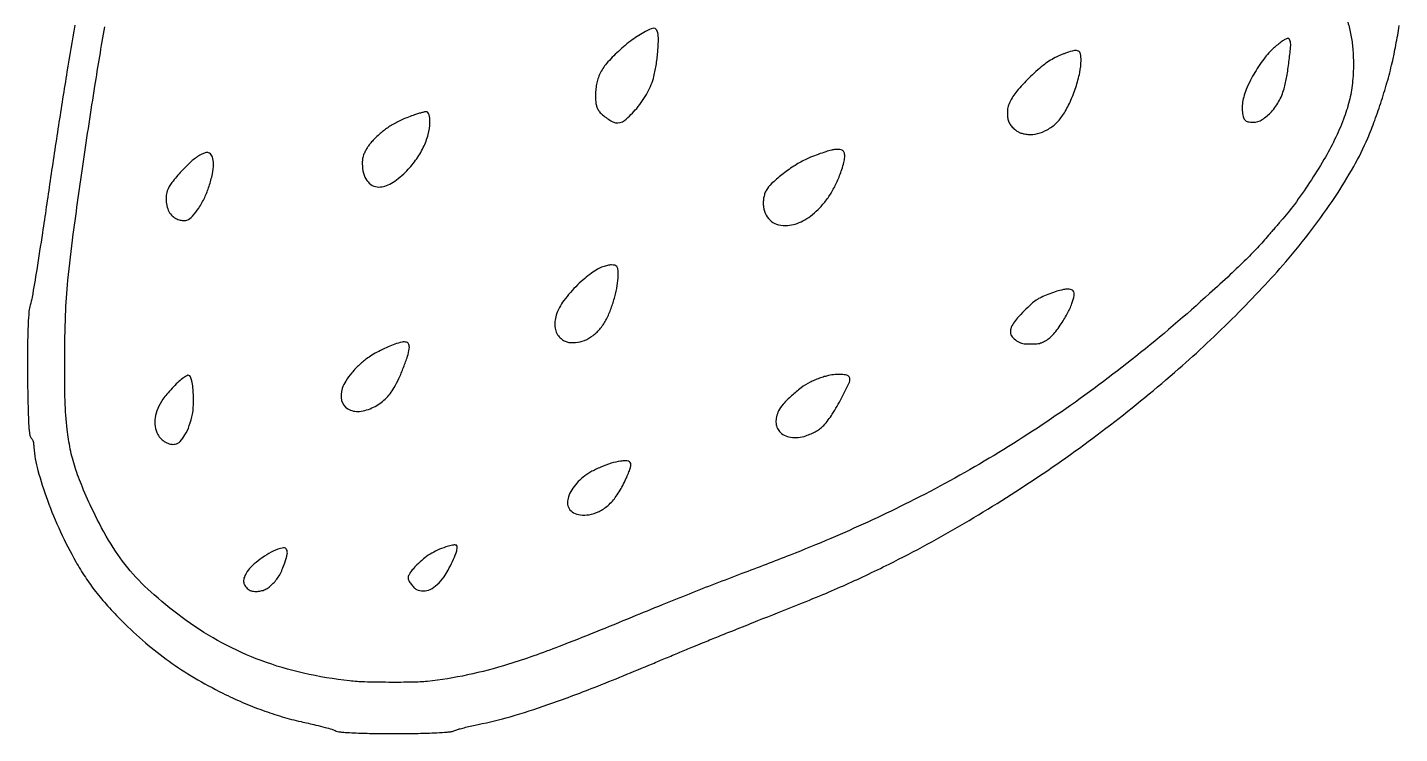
# Model space of a CAD drawing. Extents: x 0 to 1975, y 0 to 2092.
# Drawn here: x 0 to 1780, y 0 to 916 of the extents above; entities that cross this region are included whole.
import ezdxf

# ---------------------------------------------------------------- set-up
doc = ezdxf.new("R2010")
doc.units = 0

msp = doc.modelspace()

# ---------------------------------------------------------------- linework, layer by layer
for points in [[(61.551395, 918.77309, 0.002386), (51.344989, 858.32283, 0.002268), (40.289539, 788.913733, 0.002048), (29.470825, 717, -0.00097), (19.484566, 649.633345, -0.002589), (12.019412, 601.632062, -0.001955), (6.188476, 566.258739, -0.040029), (3.541192, 555.772893, 0.062896), (1.970434, 548.090557, 0.007771), (0.934374, 530.991225, 0.007708), (0.256211, 508.055502, 0.003491), (0.040948, 478, 0.003589), (0.227641, 451.317374, 0.003707), (0.79746, 424.926285, 0.003338), (1.61046, 402.148439, 0.019808), (2.585823, 390.275075, 0.025746), (3.002024, 387.894083, 0.033787), (3.637406, 385.780946, 0.03791), (4.463576, 384.004968, 0.059121), (5.455539, 382.642475, -0.067848), (6.613495, 380.992453, -0.055752), (7.382511, 378.980236, -0.035023), (7.918065, 376.096772, -0.009227), (8.364284, 371.422243, 0.047827), (13.57445, 341.482568, 0.020874), (25.875716, 303.030026, 0.019963), (42.85466, 261.874352, 0.021137), (62.771556, 223, 0.017435), (75.164379, 202.814182, 0.01936), (88.531924, 184.254476, 0.018154), (104.044373, 165.807643, 0.012341), (122.947369, 145.926731, 0.018954), (153.114453, 117.93441, 0.022195), (183.817487, 93.822138, 0.022045), (216.720873, 72.392936, 0.018238), (253.5, 52.456846, 0.01347), (279.220763, 40.557638, 0.014326), (305.02733, 30.318379, 0.014833), (330.445729, 21.911804, 0.017418), (355, 15.513574, -0.0019), (374.183245, 11.145746, -0.006649), (386.499406, 8.119106, -0.008915), (394.797658, 5.803743, -0.047676), (399.148306, 4.039716, 0.05915), (402.14161, 2.905078, 0.030496), (406.086182, 2.174285, 0.016035), (412.238346, 1.618176, 0.00284), (423.800405, 1.011769, 0.007735), (446.6107, 0.298704, 0.003958), (475.244351, 0.073505, 0.003958), (504.098802, 0.303433, 0.007184), (527.683975, 1.017149, 0.002478), (541.334282, 1.694417, 0.019175), (547.696161, 2.286991, 0.036539), (552.22097, 3.224335, 0.025112), (557.183975, 4.910578, -0.026878), (561.315955, 6.298218, -0.006425), (568.323108, 8.142788, -0.00651), (576.525342, 10.07654, -0.006002), (585, 11.851939, 0.022352), (626.49665, 21.97181, 0.012951), (675.396517, 37.625088, 0.010209), (735.180599, 59.863595, 0.004901), (810.997303, 90.704537, -0.000348), (827.98696, 97.796618, -0.000275), (846.38369, 105.449181, -0.000278), (863.475157, 112.53666, -0.000689), (875.997303, 117.700987, -0.001252), (894.31382, 125.171941, -0.001049), (913.777698, 133.006597, -0.000589), (941.519785, 144.067903, -0.00011), (992.5, 164.312124, 0.003894), (1028.049817, 178.741417, 0.005929), (1058.672599, 191.877335, 0.00628), (1087.617444, 205.139317, 0.005257), (1118, 219.917452, 0.016758), (1215.768239, 272.91501, 0.015699), (1311.967396, 333.447749, 0.015558), (1405.055051, 400.48931, 0.015702), (1493.5, 472.99219, 0.008826), (1530.276118, 506.28474, 0.007912), (1567.240837, 542.070809, 0.008075), (1602.126882, 578.075119, 0.010713), (1632.612311, 612, 0.014449), (1666.606449, 653.889316, 0.016856), (1696.343383, 695.620312, 0.018203), (1720.852365, 735.68424, 0.027177), (1739.013391, 772.5, 0.013181), (1748.125808, 795.476624, 0.009967), (1756.953044, 821.140999, 0.009805), (1764.925645, 847.689877, 0.011246), (1771.467577, 873.349806, 0.007467), (1773.204164, 881.410173, 0.002577), (1775.479281, 893.106601, 0.00256), (1777.855031, 906.027312, 0.002968), (1779.98021, 918.349806, -0.003582)], [(1713.062848, 922.83028, -0.027831), (1717.196829, 906.210565, -0.026503), (1719.603932, 888.508587, -0.020324), (1720.414265, 869, -0.026978), (1719.06559, 843.612057, -0.033777), (1714.970691, 820.390306, -0.031838), (1707.546517, 796.867996, -0.0202), (1696.093181, 770.5, -0.020967), (1682.227866, 744.63603, -0.012338), (1663.628155, 714.883202, -0.012358), (1643.865203, 686.491459, -0.023926), (1626.462773, 665, 0.002423), (1623.355753, 661.483455, 0.001253), (1619.50443, 657.059375, 0.001246), (1615.568334, 652.492019, 0.001891), (1612.171465, 648.5, -0.012634), (1597.824932, 632.355851, -0.009355), (1581.191647, 615.218964, -0.007558), (1560.607388, 595.398962, -0.003736), (1533.904167, 570.824988, -0.015551), (1438.241729, 489.374648, -0.017355), (1341.05754, 417.089098, -0.017795), (1241.443506, 353.348156, -0.018324), (1138.5, 297.510658, -0.007069), (1090.380112, 274.490302, -0.00741), (1042.375362, 253.210401, -0.006696), (989.652616, 231.597256, -0.004112), (927, 207.48164, 0.00217), (892.165376, 194.228526, 0.002379), (858.502031, 181.069164, 0.00226), (823.479862, 167.002646, 0.001626), (784.5, 150.993653, -0.005545), (689.789762, 112.961176, -0.016783), (624.218364, 89.972301, -0.023526), (571.148653, 76.047841, -0.026396), (519, 67.804646, -0.021955), (500.074749, 66.666025, -0.005317), (468.719999, 66.491852, -0.005368), (437.321933, 66.988435, -0.021068), (418, 68.317578, -0.027956), (358.341508, 78.356354, -0.033025), (303.492974, 94.642184, -0.034178), (252.91004, 117.412605, -0.03437), (206, 146.824662, -0.021642), (164.480985, 179.854808, -0.037642), (133.526524, 211.129439, -0.039238), (108.467866, 245.746959, -0.026036), (85.115812, 288.894416, -0.011633), (71.277807, 319.819353, -0.022375), (61.89931, 345.29485, -0.02558), (55.652969, 369.076678, -0.022092), (51.49994, 394.563914, -0.023255), (48.892287, 431.307951, -0.007442), (48.373953, 486.068454, -0.007692), (49.554589, 542.817031, -0.014986), (52.548025, 588, -0.009603), (59.461395, 647.678045, -0.002592), (72.726005, 741.99621, -0.002749), (87.570561, 839.949112, -0.00556), (100.540621, 916.879942, -0.008719)]]:
    msp.add_lwpolyline(points, format="xyb")
for points in [[(802.15215, 910.75, 0.04021), (784.743958, 899.922638, 0.02733), (766.761139, 885.037171, 0.027474), (751.433294, 869.22276, 0.069347), (742.717679, 855.813936, 0.034937), (740.297769, 849.538624, 0.026274), (738.498007, 842.360682, 0.025117), (737.389616, 834.657696, 0.024356), (737.043893, 826.802595, 0.019607), (737.345243, 819.946888, 0.04423), (738.232048, 814.828036, 0.053454), (739.86579, 810.574926, 0.044541), (742.449675, 806.477092, 0.057847), (746.189001, 802.598891, 0.020673), (752.332674, 797.960149, 0.01937), (758.691596, 793.914307, 0.085826), (762.830875, 792.37195, 0.221975), (774.830071, 795.454012, 0.047127), (790.538429, 811.070685, 0.046743), (804.716607, 831.762729, 0.066305), (812.876718, 852.5, 0.023728), (816.070202, 868.66637, 0.018693), (818.032982, 886.405352, 0.017167), (818.649578, 902.418827, 0.085708), (817.162318, 911.25, 0.116043), (815.415892, 913.981296, 0.203789), (812.956097, 914.931892, 0.095229), (809.088173, 914.054012, 0.015744)], [(1631.5, 900.318996, 0.036652), (1627.691014, 897.912509, 0.010721), (1622.207573, 893.672748, 0.011207), (1616.647899, 888.970532, 0.02009), (1612.333276, 884.83158, 0.025496), (1605.786165, 877.29139, 0.016722), (1599.001743, 867.998025, 0.016152), (1592.538737, 857.799687, 0.017663), (1586.948995, 847.5, 0.015674), (1581.409896, 835.44013, 0.033327), (1578.058949, 825.738991, 0.040813), (1576.440636, 817.061543, 0.0413), (1576.262648, 808.271324, 0.036053), (1577.324877, 800.414368, 0.133895), (1579.578916, 796.006094, 0.155308), (1583.540308, 793.718072, 0.053956), (1590.175122, 793, 0.142487), (1601.984071, 796.434988, 0.06833), (1614.138616, 806.726474, 0.060946), (1624.498828, 821.549021, 0.060111), (1631.038464, 838.5, 0.021028), (1634.388876, 854.527303, 0.012082), (1637.140684, 874.073718, 0.007743), (1639.016781, 892.731504, 0.11279), (1638.098854, 899.25, 0.064986), (1637.112154, 901.080791, 0.199092), (1635.936922, 901.80724, 0.137408), (1634.278261, 901.619842, 0.026153)], [(1348, 882.981502, 0.008618), (1344.307093, 881.615325, 0.006215), (1340.234375, 879.969716, 0.00628), (1336.400084, 878.307823, 0.013525), (1333.5, 876.911942, 0.05097), (1317.767569, 866.660762, 0.024419), (1299.75177, 850.597174, 0.024166), (1283.709912, 833.220215, 0.063973), (1274.607739, 819, 0.01732), (1272.964074, 815.186652, 0.041357), (1272.084135, 812.234301, 0.038869), (1271.672659, 809.069715, 0.013768), (1271.562652, 804.5, 0.03368), (1272.014061, 798.134828, 0.065272), (1273.364788, 793.225544, 0.068549), (1275.881322, 788.986451, 0.040889), (1279.905308, 784.704514, 0.037253), (1283.873105, 781.623555, 0.049493), (1287.908233, 779.487489, 0.046826), (1292.459008, 778.107763, 0.028884), (1298, 777.309723, 0.082239), (1310.639548, 778.308029, 0.067839), (1323.218703, 783.308955, 0.06362), (1334.714672, 791.88498, 0.05716), (1344.164089, 803.366992, 0.038125), (1352.790695, 819.226175, 0.026106), (1360.201281, 838.345222, 0.026422), (1365.383623, 857.460908, 0.051389), (1367.105285, 873.161178, 0.047271), (1366.36032, 881.610826, 0.232454), (1363.585991, 885.343218, 0.177917), (1358.335249, 885.990435, 0.026904)], [(502.393116, 802.590873, 0.02095), (486.565278, 796.501798, 0.031534), (473.401838, 789.778857, 0.033701), (461.849832, 781.831254, 0.029476), (450.911511, 772.063459, 0.01124), (446.518721, 767.445869, 0.022745), (443.315664, 763.584609, 0.026034), (440.762957, 759.812635, 0.020973), (438.411511, 755.51813, 0.011671), (436.151541, 750.663301, 0.044808), (435.095712, 747.506643, 0.045783), (434.630449, 744.245748, 0.012556), (434.5, 739.051863, 0.06243), (436.010724, 726.99974, 0.092798), (440.475396, 717.378311, 0.111628), (447.377707, 711.214584, 0.12733), (455.932934, 709, 0.078859), (463.715884, 710.235197, 0.049257), (472.187387, 713.949651, 0.041508), (481.187502, 720.036155, 0.026745), (490.567219, 728.448258, 0.03882), (503.651738, 743.712731, 0.043711), (513.64609, 760.247312, 0.047022), (520.005731, 777.023661, 0.064308), (522.256883, 793.005856, 0.027267), (522.014198, 798.642831, 0.059099), (521.087932, 802.872157, 0.088157), (519.55931, 805.60801, 0.191645), (517.490633, 806.756229, 0.094108), (516.167299, 806.677197, 0.005471), (512.234601, 805.63835, 0.008146), (507.558843, 804.265967, 0.005894)], [(225.409722, 751.009449, 0.064163), (213.951992, 743.227549, 0.023691), (199.936387, 729.57871, 0.023069), (187.443557, 714.900893, 0.080131), (181.498104, 703.994626, 0.070834), (179.885064, 695.944386, 0.05611), (180.38038, 687.074089, 0.057724), (182.779343, 678.830971, 0.090161), (186.808951, 672.658417, 0.06773), (191.243546, 669.091756, 0.056531), (196.74446, 666.574579, 0.059653), (202.288197, 665.467872, 0.10986), (206.82027, 666.111005, 0.12078), (214.111726, 671.101529, 0.036769), (222.340319, 681.77662, 0.03487), (230.006421, 695.370569, 0.034085), (235.775487, 710, 0.024195), (240.023561, 726.027051, 0.051095), (241.416052, 738.796913, 0.073596), (240.117943, 747.981032, 0.200644), (236.055391, 752.970356, 0.06618), (233.97765, 753.750596, 0.102663), (232.06951, 753.793447, 0.06051), (229.644836, 753.035352, 0.011142)], [(1043.5, 756.880517, 0.020966), (1035.926556, 754.803599, 0.008999), (1025.997904, 751.42962, 0.009014), (1016.170662, 747.690122, 0.020331), (1008.904474, 744.425286, 0.029993), (994.182838, 735.93923, 0.021509), (978.786825, 724.810351, 0.020964), (965.545771, 713.410242, 0.072389), (958.502225, 704.583743, 0.057166), (956.543864, 700.136291, 0.034793), (955.227436, 694.539721, 0.0342), (954.677584, 688.650127, 0.045734), (955.035078, 683.297375, 0.080343), (958.604293, 672.470173, 0.109873), (965.178873, 664.627115, 0.107122), (974.598231, 660.182812, 0.073426), (986.420616, 659.225027, 0.057148), (996.309758, 661.023745, 0.047586), (1006.201034, 665.080267, 0.042876), (1016.074727, 671.408883, 0.031133), (1025.910858, 680, 0.031697), (1035.540065, 690.819801, 0.031924), (1043.699392, 702.745209, 0.03017), (1050.651048, 716.23309, 0.022925), (1056.662754, 731.745199, 0.019313), (1059.354624, 740.924272, 0.046547), (1060.436643, 747.912504, 0.068368), (1060.051809, 752.970653, 0.170807), (1058.139216, 756.084519, 0.103566), (1055.751214, 757.313335, 0.053683), (1052.425759, 757.855401, 0.043618), (1048.307407, 757.720027, 0.026429)], [(746.742706, 605.572964, 0.046033), (739.810778, 602.383064, 0.023913), (731.791129, 597.230268, 0.020978), (723.021404, 590.41186, 0.014935), (713.767808, 582.085803, 0.042999), (695.975125, 561.893002, 0.080817), (686.055882, 542.608242, 0.115382), (684.65525, 525.980252, 0.171753), (691.410629, 513.189144, 0.050386), (695.566115, 510.069128, 0.063449), (699.962267, 508.123777, 0.057506), (705.044154, 507.22527, 0.032709), (711.2939, 507.258278, 0.082519), (722.713508, 509.996517, 0.06317), (733.83456, 516.455551, 0.059067), (743.671522, 526.000729, 0.054636), (751.304072, 537.82273, 0.027112), (757.282919, 551.581926, 0.023586), (762.05577, 566.556828, 0.024316), (765.231717, 581.258403, 0.037987), (766.371748, 594.150485, 0.006654), (766.366185, 599.478889, 0.034047), (766.122695, 602.426489, 0.062989), (765.574057, 604.361376, 0.083557), (764.59006, 605.900485, 0.146894), (761.962316, 607.488274, 0.067648), (757.953573, 607.958395, 0.051593), (752.812685, 607.330978, 0.028694)], [(1341.5, 575.387824, 0.026442), (1333.528621, 573.189134, 0.0148), (1324.084093, 569.724472, 0.014654), (1315.154845, 565.838174, 0.037191), (1309, 562.361713, 0.038454), (1302.437789, 557.211952, 0.011498), (1293.258515, 548.395391, 0.011492), (1284.49581, 539.167987, 0.038588), (1279.393808, 532.586708, 0.068979), (1275.898604, 525.249739, 0.136328), (1275.669163, 518.852449, 0.137589), (1278.768682, 513.292951, 0.070836), (1285.176405, 508.448984, 0.024606), (1288.605817, 506.764101, 0.057246), (1291.343117, 505.938013, 0.038383), (1294.794518, 505.584739, 0.006318), (1301.5, 505.5, 0.007143), (1307.905698, 505.591512, 0.032421), (1311.620444, 505.939444, 0.045575), (1314.629369, 506.705495, 0.0245), (1318.175146, 508.160407, 0.044425), (1323.878242, 511.48019, 0.040693), (1329.088027, 515.844244, 0.033636), (1334.312523, 521.74224, 0.01707), (1340.10455, 529.794988, 0.021339), (1349.127929, 544.621146, 0.03609), (1355.212409, 557.821523, 0.042463), (1358.198626, 568.410074, 0.212468), (1356.833927, 574.272833, 0.148041), (1354.792294, 575.75966, 0.065821), (1351.498985, 576.441104, 0.048373), (1347.063201, 576.334245, 0.02388)], [(476.5, 505.098049, 0.020994), (467.991918, 501.721853, 0.013011), (458.290752, 497.086201, 0.013046), (448.9318, 491.999129, 0.022788), (441.5, 487.24043, 0.034264), (430.803884, 478.526893, 0.030267), (420.915606, 468.084964, 0.031598), (412.997962, 457.327301, 0.061585), (408.386679, 447.739422, 0.139698), (407.64853, 432.268775, 0.20315), (415.601079, 421.37924, 0.162564), (430.719939, 418.047959, 0.090251), (449.030521, 423.421438, 0.034406), (457.242495, 428.27995, 0.039084), (464.344873, 434.037018, 0.038681), (470.524484, 440.88438, 0.032484), (475.980882, 449, 0.025645), (481.887406, 460.465712, 0.013875), (488.021098, 475.109244, 0.013421), (493.123772, 489.439656, 0.04259), (495.442706, 499.338834, 0.117689), (494.959754, 504.731312, 0.242604), (492.003932, 507.60416, 0.128871), (486.130257, 507.832313, 0.029578)], [(201.245614, 460.525384, 0.028225), (195.088195, 455.328183, 0.01348), (187.754648, 448.008873, 0.01349), (180.80203, 440.27782, 0.027233), (175.838676, 433.76244, 0.046411), (169.111389, 421.558563, 0.067366), (165.757961, 409.741631, 0.075387), (165.853516, 398.506166, 0.079223), (169.298446, 388.00923, 0.08013), (173.34935, 382.512917, 0.066566), (179.169969, 378.153833, 0.069212), (185.672184, 375.619442, 0.10511), (191.715004, 375.474357, 0.158521), (198.182604, 379.006541, 0.058641), (204.452914, 387.439621, 0.047186), (209.979274, 399.556587, 0.029977), (214.173997, 414.5, 0.044256), (215.260859, 423.13036, 0.013958), (215.376744, 436.141029, 0.013865), (214.770406, 449.105318, 0.04623), (213.356544, 457.5, 0.031979), (211.528902, 462.956769, 0.239127), (209.52829, 464.691136, 0.202186), (206.706542, 464.252547, 0.022855)], [(1039.5, 464.520802, 0.020489), (1033.892419, 463.043748, 0.013164), (1027.516092, 460.89632, 0.013008), (1021.126469, 458.365008, 0.017268), (1015.464578, 455.715124, 0.041336), (1003.872584, 448.5297, 0.024984), (991.37928, 438.271417, 0.024626), (980.549839, 427.414251, 0.071652), (974.653747, 418.642793, 0.051228), (971.925555, 411.084319, 0.071022), (971.191488, 403.928092, 0.079229), (972.48616, 397.465394, 0.086129), (975.711727, 391.930746, 0.105169), (981.858253, 387.143415, 0.072806), (990.286583, 384.473305, 0.065323), (1000.049824, 384.170699, 0.056214), (1010.096371, 386.330799, 0.024538), (1017.025539, 389.043593, 0.026046), (1023.514775, 392.375139, 0.027935), (1029.064548, 396.028988, 0.049546), (1033.115956, 399.706868, 0.042723), (1044.321364, 414.46887, 0.020036), (1056.323754, 435.246975, 0.011884), (1066.645052, 456.079813, 0.258671), (1066.184419, 462.647391, 0.192976), (1063.065178, 464.842674, 0.040499), (1056.336593, 465.866789, 0.038296), (1048.063687, 465.813321, 0.033404)], [(769.5, 353.297991, 0.041416), (757.452525, 350.653187, 0.02561), (743.826725, 345.677878, 0.025688), (730.894033, 339.387997, 0.0446), (721, 332.717762, 0.040014), (712.784164, 324.87291, 0.045253), (706.291562, 316.117296, 0.049937), (702.066198, 307.321358, 0.087134), (700.668213, 299.377759, 0.139521), (702.788611, 291.916183, 0.129347), (708.56742, 286.430264, 0.102229), (717.549804, 283.667543, 0.062752), (728.658617, 284.00871, 0.074947), (741.695097, 288.122296, 0.068299), (753.404725, 295.990669, 0.058738), (763.94872, 307.882066, 0.036069), (773.522132, 324, 0.009415), (777.528651, 332.400426, 0.016116), (780.509247, 339.570363, 0.018111), (782.462358, 345.356792, 0.072453), (783, 349.04758, 0.157468), (782.14518, 351.694549, 0.161645), (779.911674, 353.307817, 0.086066), (775.8862, 353.847656, 0.023735)], [(324.774538, 239.059185, 0.036706), (313.442452, 233.640531, 0.02801), (301.903973, 226.156268, 0.028661), (291.868154, 217.894786, 0.059067), (285.27433, 210.172954, 0.049246), (281.497118, 203.097497, 0.112613), (280.493619, 197.168531, 0.133342), (282.204656, 192.035164, 0.083276), (286.566052, 187.381822, 0.03022), (288.868537, 185.836234, 0.06493), (290.833083, 185.003126, 0.053095), (293.18522, 184.610697, 0.014808), (296.922158, 184.5, 0.050155), (302.960547, 185.107238, 0.060613), (308.362182, 186.906451, 0.055132), (313.558469, 190.112074, 0.032656), (319, 194.964181, 0.034074), (323.516695, 200.227696, 0.032788), (327.340499, 206.121616, 0.028998), (330.73207, 213.107397, 0.017682), (333.952079, 221.697572, 0.027198), (337.078838, 233.044101, 0.177012), (336.289875, 238.814655, 0.304636), (332.420998, 240.893765, 0.068697)], [(543, 242.151271, 0.025718), (532.018434, 237.871205, 0.032839), (522.430152, 232.772711, 0.033355), (513.711345, 226.534349, 0.027968), (505.341644, 218.835629, 0.014058), (500.31123, 213.360556, 0.029875), (496.806371, 208.800044, 0.038749), (494.656309, 205.027918, 0.110597), (494, 202.097105, 0.121761), (494.858477, 198.624107, 0.036133), (497.771315, 193.945801, 0.036949), (501.462057, 189.590489, 0.080724), (504.979783, 187.010314, 0.123717), (513.525687, 185.049327, 0.103879), (522.60406, 187.152371, 0.081977), (531.780358, 193.406578, 0.04733), (540.556947, 203.5276, 0.030562), (545.92661, 212.117491, 0.01603), (551.585315, 223.382134, 0.013181), (556.300797, 234.31814, 0.091944), (557.437009, 240, 0.013016), (557.403457, 242.78835, 0.130007), (557.065302, 243.89472, 0.199097), (556.278851, 244.459208, 0.037844), (554.5, 244.735052, 0.062415), (552.825208, 244.657156, 0.012466), (549.884375, 244.073025, 0.013004), (546.474224, 243.213111, 0.011799)]]:
    msp.add_lwpolyline(points, format="xyb", close=True)

doc.saveas('drawing.dxf')
